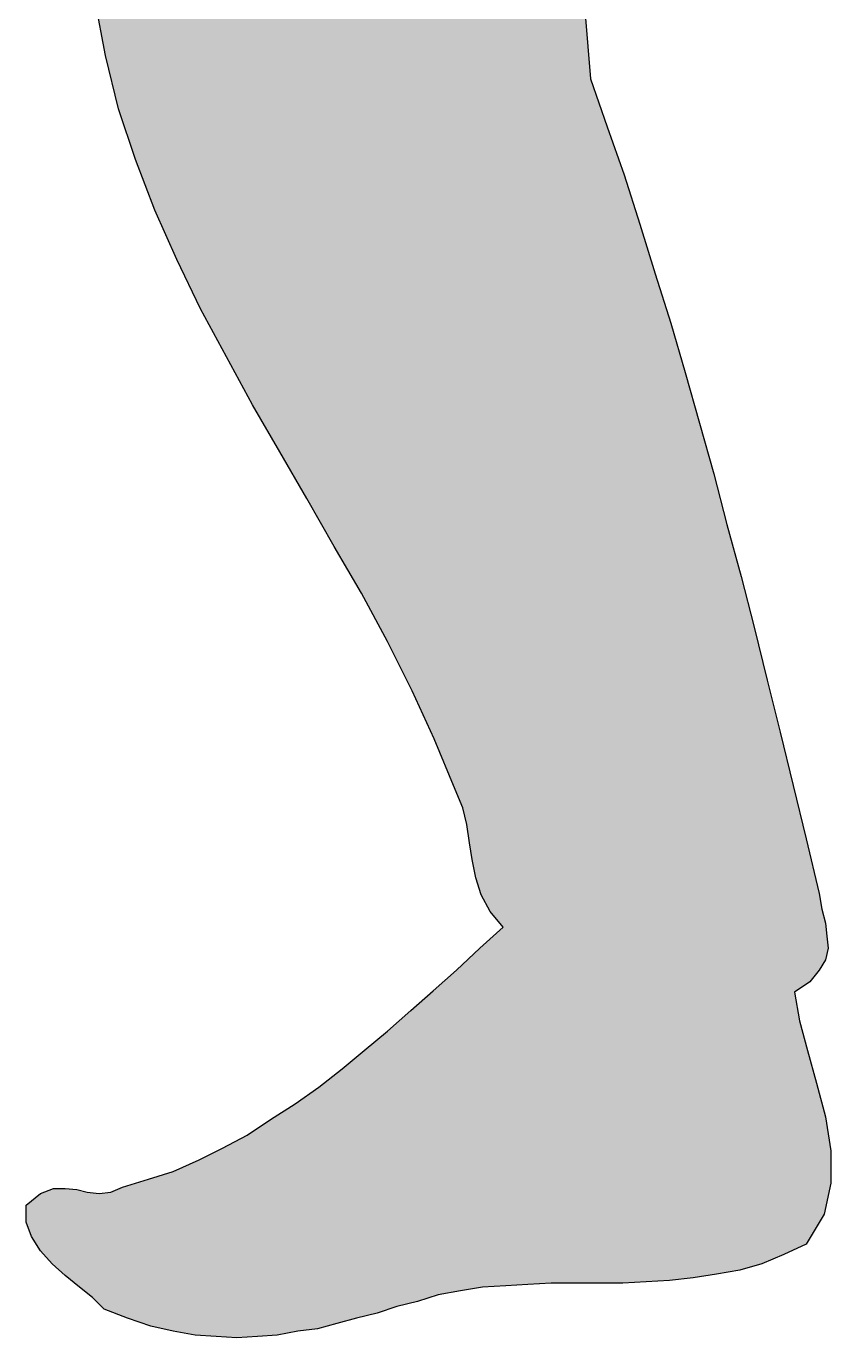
# Model space of a CAD drawing. Extents: x -56 to 20, y -64 to 129.
# Drawn here: x -4.27 to 19.46, y -63.71 to -25 of the extents above; entities that cross this region are included whole.
import ezdxf

# ---------------------------------------------------------------- set-up
doc = ezdxf.new("R2010")
doc.units = 0
doc.layers.get('0').update_dxf_attribs({"linetype": 'CONTINUOUS'})

# ---------------------------------------------------------------- blocks, each defined once
blk = doc.blocks.new('*U0')
for points in [[(-2.124, -24.858), (-2.124, 106.298), (-1.972, -25.655)], [(-1.972, -25.655), (-2.124, 106.298), (-1.972, 106.263)], [(-1.972, -25.655), (-1.972, 106.263), (-1.932, -25.86)], [(-1.932, -25.86), (-1.972, 106.263), (-1.932, 106.254)], [(-1.932, -25.86), (-1.932, 106.254), (-1.78, -26.486)], [(-1.78, -26.486), (-1.932, 106.254), (-1.78, 106.22)], [(-1.78, -26.486), (-1.78, 106.22), (-1.703, -26.801)], [(-1.703, -26.801), (-1.78, 106.22), (-1.703, 106.202)], [(-1.703, -26.801), (-1.703, 106.202), (-1.549, -27.433)], [(-1.549, -27.433), (-1.703, 106.202), (-1.549, 106.151)], [(-1.549, -27.433), (-1.549, 106.151), (-1.434, -27.777)], [(-1.434, -27.777), (-1.549, 106.151), (-1.434, 106.112)], [(-1.434, -27.777), (-1.434, 106.112), (-1.28, -28.239)], [(-1.28, -28.239), (-1.434, 106.112), (-1.28, 106.061)], [(-1.28, -28.239), (-1.28, 106.061), (-1.051, -28.928)], [(-1.051, -28.928), (-1.28, 106.061), (-1.051, 105.984)], [(-1.051, -28.928), (-1.051, 105.984), (-0.782, -29.627)], [(-0.782, -29.627), (-1.051, 105.984), (-0.782, 105.894)], [(-0.782, -29.627), (-0.782, 105.894), (-0.668, -29.925)], [(-0.668, -29.925), (-0.782, 105.894), (-0.668, 105.846)], [(-0.668, -29.925), (-0.668, 105.846), (-0.591, -30.125)], [(-0.591, -30.125), (-0.668, 105.846), (-0.591, 105.814)], [(-0.591, -30.125), (-0.591, 105.814), (-0.476, -30.424)], [(-0.476, -30.424), (-0.591, 105.814), (-0.476, 105.765)], [(-0.476, -30.424), (-0.476, 105.765), (0.061, -31.625)], [(0.061, -31.625), (-0.476, 105.765), (0.061, 105.538)], [(0.061, -31.625), (0.061, 105.538), (0.176, -31.882)], [(0.176, -31.882), (0.061, 105.538), (0.176, 105.49)], [(0.176, -31.882), (0.176, 105.49), (0.215, -31.964)], [(0.215, -31.964), (0.176, 105.49), (0.215, 105.473)], [(0.215, -31.964), (0.215, 105.473), (0.713, -33.014)], [(0.713, -33.014), (0.215, 105.473), (0.713, 104.898)], [(0.713, -33.014), (0.713, 104.898), (0.828, -33.255)], [(0.828, -33.255), (0.713, 104.898), (0.828, 104.817)], [(0.828, -33.255), (0.828, 104.817), (0.867, -33.338)], [(0.867, -33.338), (0.828, 104.817), (0.867, 104.789)], [(0.867, -33.338), (0.867, 104.789), (1.25, -34.047)], [(1.25, -34.047), (0.867, 104.789), (1.25, 104.515)], [(1.25, -34.047), (1.25, 104.515), (1.327, -34.19)], [(1.327, -34.19), (1.25, 104.515), (1.327, 104.476)], [(1.327, -34.19), (1.327, 104.476), (1.519, -34.544)], [(1.519, -34.544), (1.327, 104.476), (1.519, 104.38)], [(1.519, -34.544), (1.519, 104.38), (1.634, -34.756)], [(1.634, -34.756), (1.519, 104.38), (1.634, 104.323)], [(1.634, -34.756), (1.634, 104.323), (1.863, -35.181)], [(1.863, -35.181), (1.634, 104.323), (1.863, 104.207)], [(1.863, -35.181), (1.863, 104.207), (1.94, -35.324)], [(1.94, -35.324), (1.863, 104.207), (1.94, 104.188)], [(1.94, -35.324), (1.94, 104.188), (2.246, -35.891)], [(2.246, -35.891), (1.94, 104.188), (2.246, 104.112)], [(2.246, -35.891), (2.246, 77.864), (2.286, -35.964)], [(2.286, -35.964), (2.246, 77.864), (2.286, 77.818)], [(2.286, -35.964), (2.286, 77.818), (2.4, -36.176)], [(2.4, -36.176), (2.286, 77.818), (2.4, 77.683)], [(2.4, -36.176), (2.4, 77.683), (2.477, -36.308)], [(2.477, -36.308), (2.4, 77.683), (2.477, 77.593)], [(2.477, -36.308), (2.477, 77.593), (2.554, -36.44)], [(2.554, -36.44), (2.477, 77.593), (2.554, 77.502)], [(2.554, -36.44), (2.554, 77.502), (2.784, -36.833)], [(2.784, -36.833), (2.554, 77.502), (2.784, 77.233)], [(2.784, -36.833), (2.784, 77.233), (2.898, -37.029)], [(2.898, -37.029), (2.784, 77.233), (2.898, 77.098)], [(2.898, -37.029), (2.898, 77.098), (2.938, -37.096)], [(2.938, -37.096), (2.898, 77.098), (2.938, 77.056)], [(2.938, -37.096), (2.938, 77.056), (3.129, -37.424)], [(3.129, -37.424), (2.938, 77.056), (3.129, 76.854)], [(3.129, -37.424), (3.129, 76.854), (3.167, -37.489)], [(3.167, -37.489), (3.129, 76.854), (3.167, 76.815)], [(3.167, -37.489), (3.167, 76.815), (3.206, -37.556)], [(3.206, -37.556), (3.167, 76.815), (3.206, 76.773)], [(3.206, -37.556), (3.206, 76.773), (3.55, -38.146)], [(3.55, -38.146), (3.206, 76.773), (3.55, 76.41)], [(3.55, -38.146), (3.55, 76.41), (3.589, -38.214)], [(3.589, -38.214), (3.55, 76.41), (3.589, 76.369)], [(3.589, -38.214), (3.589, 76.369), (3.666, -38.346)], [(3.666, -38.346), (3.589, 76.369), (3.666, 76.288)], [(3.666, -38.346), (3.666, 76.288), (3.742, -38.475)], [(3.742, -38.475), (3.666, 76.288), (3.742, 76.209)], [(3.742, -38.475), (3.742, 76.209), (3.858, -38.675)], [(3.858, -38.675), (3.742, 76.209), (3.858, 76.086)], [(3.858, -38.675), (3.858, 76.086), (4.01, -38.937)], [(4.01, -38.937), (3.858, 76.086), (4.01, 75.926)], [(4.01, -38.937), (4.01, 75.926), (4.05, -39.006)], [(4.05, -39.006), (4.01, 75.926), (4.05, 75.885)], [(4.05, -39.006), (4.05, 75.885), (4.318, -39.479)], [(4.318, -39.479), (4.05, 75.885), (4.318, 75.602)], [(4.318, -39.479), (4.318, 75.602), (4.356, -39.545)], [(4.356, -39.545), (4.318, 75.602), (4.356, 75.565)], [(4.356, -39.545), (4.356, 75.565), (4.585, -39.949)], [(4.585, -39.949), (4.356, 75.565), (4.585, 75.335)], [(4.585, -39.949), (4.585, 75.335), (4.816, -40.355)], [(4.816, -40.355), (4.585, 75.335), (4.816, 75.103)], [(4.816, -40.355), (4.816, 75.103), (4.893, -40.487)], [(4.893, -40.487), (4.816, 75.103), (4.893, 75.026)], [(4.893, -40.487), (4.893, 75.026), (5.046, -40.749)], [(5.046, -40.749), (4.893, 75.026), (5.046, 74.874)], [(5.046, -40.749), (5.046, 74.874), (5.085, -40.816)], [(5.085, -40.816), (5.046, 74.874), (5.085, 74.834)], [(5.085, -40.816), (5.085, 74.834), (5.2, -41.013)], [(5.2, -41.013), (5.085, 74.834), (5.2, 74.73)], [(5.2, -41.013), (5.2, 74.73), (5.314, -41.21)], [(5.314, -41.21), (5.2, 74.73), (5.314, 74.627)], [(5.314, -41.21), (5.314, 74.627), (5.468, -41.474)], [(5.468, -41.474), (5.314, 74.627), (5.468, 74.488)], [(5.468, -41.474), (5.468, 74.488), (5.621, -41.736)], [(5.621, -41.736), (5.468, 74.488), (5.621, 74.35)], [(5.621, -41.736), (5.621, 74.35), (5.698, -41.878)], [(5.698, -41.878), (5.621, 74.35), (5.698, 74.28)], [(5.698, -41.878), (5.698, 74.28), (5.775, -42.02)], [(5.775, -42.02), (5.698, 74.28), (5.775, 74.211)], [(5.775, -42.02), (5.775, 74.211), (5.889, -42.232)], [(5.889, -42.232), (5.775, 74.211), (5.889, 74.107)], [(5.889, -42.232), (5.889, 74.107), (6.081, -42.586)], [(6.081, -42.586), (5.889, 74.107), (6.081, 73.933)], [(6.081, -42.586), (6.081, 73.933), (6.35, -43.082)], [(6.35, -43.082), (6.081, 73.933), (6.35, 73.691)], [(6.35, -43.082), (6.35, 73.691), (6.389, -43.155)], [(6.389, -43.155), (6.35, 73.691), (6.389, 73.655)], [(6.389, -43.155), (6.389, 73.655), (6.657, -43.693)], [(6.657, -43.693), (6.389, 73.655), (6.657, 73.412)], [(6.657, -43.693), (6.657, 73.412), (6.695, -43.768)], [(6.695, -43.768), (6.657, 73.412), (6.695, 73.378)], [(6.695, -43.768), (6.695, 73.378), (6.849, -44.077)], [(6.849, -44.077), (6.695, 73.378), (6.849, 73.239)], [(6.849, -44.077), (6.849, 73.239), (6.887, -44.153)], [(6.887, -44.153), (6.849, 73.239), (6.887, 73.205)], [(6.887, -44.153), (6.887, 73.205), (7.078, -44.537)], [(7.078, -44.537), (6.887, 73.205), (7.078, 73.031)], [(7.078, -44.537), (7.078, 73.031), (7.116, -44.612)], [(7.116, -44.612), (7.078, 73.031), (7.116, 72.997)], [(7.116, -44.612), (7.116, 72.997), (7.27, -44.947)], [(7.27, -44.947), (7.116, 72.997), (7.27, 72.858)], [(7.27, -44.947), (7.27, 72.858), (7.309, -45.033)], [(7.309, -45.033), (7.27, 72.858), (7.309, 72.822)], [(7.309, -45.033), (7.309, 72.822), (7.424, -45.282)], [(7.424, -45.282), (7.309, 72.822), (7.424, 72.719)], [(7.424, -45.282), (7.424, 72.719), (7.501, -45.45)], [(7.501, -45.45), (7.424, 72.719), (7.501, 72.649)], [(7.501, -45.45), (7.501, 72.649), (7.576, -45.614)], [(7.576, -45.614), (7.501, 72.649), (7.576, 72.577)], [(7.576, -45.614), (7.576, 72.577), (7.653, -45.781)], [(7.653, -45.781), (7.576, 72.577), (7.653, 72.504)], [(7.653, -45.781), (7.653, 72.504), (7.73, -45.949)], [(7.73, -45.949), (7.653, 72.504), (7.73, 72.43)], [(7.73, -45.949), (7.73, 72.43), (7.768, -46.031)], [(7.768, -46.031), (7.73, 72.43), (7.768, 72.394)], [(7.768, -46.031), (7.768, 72.394), (7.884, -46.314)], [(7.884, -46.314), (7.768, 72.394), (7.884, 72.284)], [(7.884, -46.314), (7.884, 72.284), (7.96, -46.498)], [(7.96, -46.498), (7.884, 72.284), (7.96, 72.212)], [(7.96, -46.498), (7.96, 72.212), (8.305, -47.339)], [(8.305, -47.339), (7.96, 72.212), (8.305, 71.882)], [(8.305, -47.339), (8.305, 71.882), (8.345, -47.435)], [(8.345, -47.435), (8.305, 71.882), (8.345, 71.849)], [(8.345, -47.435), (8.345, 71.849), (8.382, -47.526)], [(8.382, -47.526), (8.345, 71.849), (8.382, 71.816)], [(8.382, -47.526), (8.382, 71.816), (8.42, -47.615)], [(8.42, -47.615), (8.382, 71.816), (8.42, 71.783)], [(8.42, -47.615), (8.42, 71.783), (8.536, -47.887)], [(8.536, -47.887), (8.42, 71.783), (8.536, 71.683)], [(8.536, -47.887), (8.536, 71.683), (8.612, -48.064)], [(8.612, -48.064), (8.536, 71.683), (8.612, 71.618)], [(8.612, -48.064), (8.612, 71.618), (8.728, -48.562)], [(8.728, -48.562), (8.612, 71.618), (8.728, 71.517)], [(8.728, -48.562), (8.728, 71.517), (8.805, -49.099)], [(8.805, -49.099), (8.728, 71.517), (8.805, 71.451)], [(8.805, -49.099), (8.805, 71.451), (8.88, -49.597)], [(8.88, -49.597), (8.805, 71.451), (8.88, 71.386)], [(8.88, -49.597), (8.88, 71.386), (8.997, -50.134)], [(8.997, -50.134), (8.88, 71.386), (8.997, 71.285)], [(8.997, -50.134), (8.997, 71.285), (9.111, -50.509)], [(9.111, -50.509), (8.997, 71.285), (9.111, 71.186)], [(9.111, -50.509), (9.111, 71.186), (9.149, -50.632)], [(9.149, -50.632), (9.111, 71.186), (9.149, 71.154)], [(9.149, -50.632), (9.149, 71.154), (9.188, -50.705)], [(9.188, -50.705), (9.149, 71.154), (9.188, 71.118)], [(9.188, -50.705), (9.188, 71.118), (9.303, -50.917)], [(9.303, -50.917), (9.188, 71.118), (9.303, 71.014)], [(9.303, -50.917), (9.303, 71.014), (9.418, -51.13)], [(9.418, -51.13), (9.303, 71.014), (9.418, 70.911)], [(9.418, -51.13), (9.418, 70.911), (9.648, -51.407)], [(9.648, -51.407), (9.418, 70.911), (9.648, 70.702)], [(9.648, -51.407), (9.648, 70.702), (9.801, -51.59)], [(9.801, -51.59), (9.648, 70.702), (9.801, 70.564)], [(9.801, -62.179), (9.801, 70.564), (9.878, -62.175)], [(9.878, -62.175), (9.801, 70.564), (9.878, 70.494)], [(9.878, -62.175), (9.878, 70.494), (9.955, -62.171)], [(9.955, -62.171), (9.878, 70.494), (9.955, 70.425)], [(9.955, -62.171), (9.955, 70.425), (10.223, -62.154)], [(10.223, -62.154), (9.955, 70.425), (10.223, 70.169)], [(10.223, -62.154), (10.223, 70.169), (10.453, -62.141)], [(10.453, -62.141), (10.223, 70.169), (10.453, 69.951)], [(10.453, -62.141), (10.453, 69.951), (10.53, -62.136)], [(10.53, -62.136), (10.453, 69.951), (10.53, 69.878)], [(10.53, -62.136), (10.53, 69.878), (10.721, -62.125)], [(10.721, -62.125), (10.53, 69.878), (10.721, 69.696)], [(10.721, -62.125), (10.721, 69.696), (10.759, -62.123)], [(10.759, -62.123), (10.721, 69.696), (10.759, 69.66)], [(10.759, -62.123), (10.759, 69.66), (10.798, -62.121)], [(10.798, -62.121), (10.759, 69.66), (10.798, 69.623)], [(10.798, -62.121), (10.798, 69.623), (11.182, -62.1)], [(11.182, -62.1), (10.798, 69.623), (11.182, 69.259)], [(11.182, -62.1), (11.182, 69.259), (11.219, -62.098)], [(11.219, -62.098), (11.182, 69.259), (11.219, 69.223)], [(11.219, -62.098), (11.219, 69.223), (11.373, -62.098)], [(11.373, -62.098), (11.219, 69.223), (11.373, 69.077)], [(11.373, -62.098), (11.373, 69.077), (11.488, -62.098)], [(11.488, -62.098), (11.373, 69.077), (11.488, 68.968)], [(11.488, -62.098), (11.488, 68.968), (11.527, -62.098)], [(11.527, -62.098), (11.488, 68.968), (11.527, 68.929)], [(11.527, -62.098), (11.527, 68.929), (11.565, -62.098)], [(11.565, -62.098), (11.527, 68.929), (11.565, 68.891)], [(11.565, -62.098), (11.565, 68.891), (11.642, -62.098)], [(11.642, -62.098), (11.565, 68.891), (11.642, 68.814)], [(11.642, -62.098), (11.642, 68.814), (11.719, -62.098)], [(11.719, -62.098), (11.642, 68.814), (11.719, 68.737)], [(11.719, -62.098), (11.719, -10.982), (11.757, -62.098)], [(11.757, -62.098), (11.719, -10.982), (11.757, -11.442)], [(11.757, -62.098), (11.757, -11.442), (11.794, -62.098)], [(11.794, -62.098), (11.757, -11.442), (11.794, -11.903)], [(11.794, -62.098), (11.794, -11.903), (11.834, -62.098)], [(11.834, -62.098), (11.794, -11.903), (11.834, -12.2)], [(11.834, -62.098), (11.834, -12.2), (11.911, -62.098)], [(11.911, -62.098), (11.834, -12.2), (11.911, -12.784)], [(11.911, -62.098), (11.911, -12.784), (11.948, -62.098)], [(11.948, -62.098), (11.911, -12.784), (11.948, -13.074)], [(11.948, -62.098), (11.948, -13.074), (11.988, -62.098)], [(11.988, -62.098), (11.948, -13.074), (11.988, -13.376)], [(11.988, -62.098), (11.988, -13.376), (12.025, -62.098)], [(12.025, -62.098), (11.988, -13.376), (12.025, -13.667)], [(12.025, -62.098), (12.025, -13.667), (12.063, -62.098)], [(12.063, -62.098), (12.025, -13.667), (12.063, -14.08)], [(12.063, -62.098), (12.063, -20.838), (12.102, -62.098)], [(12.102, -62.098), (12.063, -20.838), (12.102, -22.284)], [(12.102, -62.098), (12.102, -22.284), (12.14, -62.098)], [(12.14, -62.098), (12.102, -22.284), (12.14, -23.675)], [(12.14, -62.098), (12.14, -23.675), (12.179, -62.098)], [(12.179, -62.098), (12.14, -23.675), (12.179, -24.164)], [(12.179, -62.098), (12.179, -24.164), (12.217, -62.098)], [(12.217, -62.098), (12.179, -24.164), (12.217, -24.634)], [(12.217, -62.098), (12.217, -24.634), (12.255, -62.098)], [(12.255, -62.098), (12.217, -24.634), (12.255, -25.104)], [(12.255, -62.098), (12.255, -25.104), (12.294, -62.098)], [(12.294, -62.098), (12.255, -25.104), (12.294, -25.593)], [(12.294, -62.098), (12.294, -25.593), (12.371, -62.098)], [(12.371, -62.098), (12.294, -25.593), (12.371, -26.551)], [(12.371, -62.098), (12.371, -26.551), (12.409, -62.098)], [(12.409, -62.098), (12.371, -26.551), (12.409, -26.659)], [(12.409, -62.098), (12.409, -26.659), (12.6, -62.098)], [(12.6, -62.098), (12.409, -26.659), (12.6, -27.205)], [(12.6, -62.098), (12.6, -27.205), (12.64, -62.098)], [(12.64, -62.098), (12.6, -27.205), (12.64, -27.317)], [(12.64, -62.098), (12.64, -27.317), (12.715, -62.098)], [(12.715, -62.098), (12.64, -27.317), (12.715, -27.532)], [(12.715, -62.098), (12.715, -27.532), (12.754, -62.098)], [(12.754, -62.098), (12.715, -27.532), (12.754, -27.643)], [(12.754, -62.098), (12.754, -27.643), (12.869, -62.098)], [(12.869, -62.098), (12.754, -27.643), (12.869, -27.97)], [(12.869, -62.098), (12.869, -27.97), (12.907, -62.098)], [(12.907, -62.098), (12.869, -27.97), (12.907, -28.077)], [(12.907, -62.098), (12.907, -28.077), (12.984, -62.098)], [(12.984, -62.098), (12.907, -28.077), (12.984, -28.297)], [(12.984, -62.098), (12.984, -28.297), (13.252, -62.098)], [(13.252, -62.098), (12.984, -28.297), (13.252, -29.062)], [(13.252, -62.098), (13.252, -29.062), (13.329, -62.098)], [(13.329, -62.098), (13.252, -29.062), (13.329, -29.281)], [(13.329, -62.098), (13.329, -29.281), (13.367, -62.096)], [(13.367, -62.096), (13.329, -29.281), (13.367, -29.389)], [(13.367, -62.096), (13.367, -29.389), (13.406, -62.094)], [(13.406, -62.094), (13.367, -29.389), (13.406, -29.513)], [(13.406, -62.094), (13.406, -29.513), (13.521, -62.087)], [(13.521, -62.087), (13.406, -29.513), (13.521, -29.876)], [(13.521, -62.087), (13.521, -29.876), (13.559, -62.085)], [(13.559, -62.085), (13.521, -29.876), (13.559, -29.996)], [(13.559, -62.085), (13.559, -29.996), (13.789, -62.072)], [(13.789, -62.072), (13.559, -29.996), (13.789, -30.727)], [(13.789, -62.072), (13.789, -30.727), (13.827, -62.07)], [(13.827, -62.07), (13.789, -30.727), (13.827, -30.846)], [(13.827, -62.07), (13.827, -30.846), (13.866, -62.068)], [(13.866, -62.068), (13.827, -30.846), (13.866, -30.97)], [(13.866, -62.068), (13.866, -30.97), (13.981, -62.061)], [(13.981, -62.061), (13.866, -30.97), (13.981, -31.333)], [(13.981, -62.061), (13.981, -31.333), (14.019, -62.059)], [(14.019, -62.059), (13.981, -31.333), (14.019, -31.453)], [(14.019, -62.059), (14.019, -31.453), (14.134, -62.053)], [(14.134, -62.053), (14.019, -31.453), (14.134, -31.816)], [(14.134, -62.053), (14.134, -31.816), (14.25, -62.046)], [(14.25, -62.046), (14.134, -31.816), (14.25, -32.183)], [(14.25, -62.046), (14.25, -32.183), (14.287, -62.044)], [(14.287, -62.044), (14.25, -32.183), (14.287, -32.303)], [(14.287, -62.044), (14.287, -32.303), (14.364, -62.04)], [(14.364, -62.04), (14.287, -32.303), (14.364, -32.546)], [(14.364, -62.04), (14.364, -32.546), (14.402, -62.038)], [(14.402, -62.038), (14.364, -32.546), (14.402, -32.666)], [(14.402, -62.038), (14.402, -32.666), (14.441, -62.036)], [(14.441, -62.036), (14.402, -32.666), (14.441, -32.79)], [(14.441, -62.036), (14.441, -32.79), (14.556, -62.03)], [(14.556, -62.03), (14.441, -32.79), (14.556, -33.153)], [(14.556, -62.03), (14.556, -33.153), (14.594, -62.028)], [(14.594, -62.028), (14.556, -33.153), (14.594, -33.273)], [(14.594, -62.028), (14.594, -33.273), (14.71, -62.021)], [(14.71, -62.021), (14.594, -33.273), (14.71, -33.641)], [(14.71, -62.021), (14.71, -33.641), (14.748, -62.017)], [(14.748, -62.017), (14.71, -33.641), (14.748, -33.76)], [(14.748, -62.017), (14.748, -33.76), (14.785, -62.013)], [(14.785, -62.013), (14.748, -33.76), (14.785, -33.89)], [(14.785, -62.013), (14.785, -33.89), (14.902, -62)], [(14.902, -62), (14.785, -33.89), (14.902, -34.291)], [(14.902, -62), (14.902, -34.291), (15.016, -61.987)], [(15.016, -61.987), (14.902, -34.291), (15.016, -34.686)], [(15.016, -61.987), (15.016, -34.686), (15.093, -61.978)], [(15.093, -61.978), (15.016, -34.686), (15.093, -34.951)], [(15.093, -61.978), (15.093, -34.951), (15.131, -61.974)], [(15.131, -61.974), (15.093, -34.951), (15.131, -35.081)], [(15.131, -61.974), (15.131, -35.081), (15.17, -61.97)], [(15.17, -61.97), (15.131, -35.081), (15.17, -35.217)], [(15.17, -61.97), (15.17, -35.217), (15.208, -61.966)], [(15.208, -61.966), (15.17, -35.217), (15.208, -35.351)], [(15.208, -61.966), (15.208, -35.351), (15.246, -61.961)], [(15.246, -61.961), (15.208, -35.351), (15.246, -35.485)], [(15.246, -61.961), (15.246, -35.485), (15.285, -61.957)], [(15.285, -61.957), (15.246, -35.485), (15.285, -35.624)], [(15.285, -61.957), (15.285, -35.624), (15.362, -61.948)], [(15.362, -61.948), (15.285, -35.624), (15.362, -35.897)], [(15.362, -61.948), (15.362, -35.897), (15.4, -61.944)], [(15.4, -61.944), (15.362, -35.897), (15.4, -36.031)], [(15.4, -61.944), (15.4, -36.031), (15.437, -61.938)], [(15.437, -61.938), (15.4, -36.031), (15.437, -36.165)], [(15.437, -61.938), (15.437, -36.165), (15.477, -61.931)], [(15.477, -61.931), (15.437, -36.165), (15.477, -36.305)], [(15.477, -61.931), (15.477, -36.305), (15.591, -61.912)], [(15.591, -61.912), (15.477, -36.305), (15.591, -36.712)], [(15.591, -61.912), (15.591, -36.712), (15.706, -61.893)], [(15.706, -61.893), (15.591, -36.712), (15.706, -37.118)], [(15.706, -61.893), (15.706, -37.118), (15.745, -61.887)], [(15.745, -61.887), (15.706, -37.118), (15.745, -37.257)], [(15.745, -61.887), (15.745, -37.257), (15.783, -61.881)], [(15.783, -61.881), (15.745, -37.257), (15.783, -37.391)], [(15.783, -61.881), (15.783, -37.391), (15.86, -61.868)], [(15.86, -61.868), (15.783, -37.391), (15.86, -37.663)], [(15.86, -61.868), (15.86, -37.663), (16.014, -61.842)], [(16.014, -61.842), (15.86, -37.663), (16.014, -38.208)], [(16.014, -61.842), (16.014, -38.208), (16.089, -61.83)], [(16.089, -61.83), (16.014, -38.208), (16.089, -38.502)], [(16.089, -61.83), (16.089, -38.502), (16.32, -61.791)], [(16.32, -61.791), (16.089, -38.502), (16.32, -39.403)], [(16.32, -61.791), (16.32, -39.403), (16.397, -61.779)], [(16.397, -61.779), (16.32, -39.403), (16.397, -39.703)], [(16.397, -61.779), (16.397, -39.703), (16.435, -61.772)], [(16.435, -61.772), (16.397, -39.703), (16.435, -39.841)], [(16.435, -61.772), (16.435, -39.841), (16.589, -61.747)], [(16.589, -61.747), (16.435, -39.841), (16.589, -40.402)], [(16.589, -61.747), (16.589, -40.402), (16.741, -61.721)], [(16.741, -61.721), (16.589, -40.402), (16.741, -40.957)], [(16.741, -61.721), (16.741, -40.957), (16.78, -61.715)], [(16.78, -61.715), (16.741, -40.957), (16.78, -41.1)], [(16.78, -61.715), (16.78, -41.1), (16.818, -61.704)], [(16.818, -61.704), (16.78, -41.1), (16.818, -41.238)], [(16.818, -61.704), (16.818, -41.238), (16.857, -61.692)], [(16.857, -61.692), (16.818, -41.238), (16.857, -41.391)], [(16.857, -61.692), (16.857, -41.391), (16.933, -61.67)], [(16.933, -61.67), (16.857, -41.391), (16.933, -41.685)], [(16.933, -61.67), (16.933, -41.685), (17.164, -61.602)], [(17.164, -61.602), (16.933, -41.685), (17.164, -42.586)], [(17.164, -61.602), (17.164, -42.586), (17.202, -61.591)], [(17.202, -61.591), (17.164, -42.586), (17.202, -42.733)], [(17.202, -61.591), (17.202, -42.733), (17.241, -61.58)], [(17.241, -61.58), (17.202, -42.733), (17.241, -42.894)], [(17.241, -61.58), (17.241, -42.894), (17.318, -61.557)], [(17.318, -61.557), (17.241, -42.894), (17.318, -43.21)], [(17.318, -61.557), (17.318, -43.21), (17.393, -61.535)], [(17.393, -61.535), (17.318, -43.21), (17.393, -43.519)], [(17.393, -61.535), (17.393, -43.519), (17.432, -61.523)], [(17.432, -61.523), (17.393, -43.519), (17.432, -43.68)], [(17.432, -61.523), (17.432, -43.68), (17.585, -61.46)], [(17.585, -61.46), (17.432, -43.68), (17.585, -44.304)], [(17.585, -61.46), (17.585, -44.304), (17.662, -61.429)], [(17.662, -61.429), (17.585, -44.304), (17.662, -44.613)], [(17.662, -61.429), (17.662, -44.613), (17.739, -61.397)], [(17.739, -61.397), (17.662, -44.613), (17.739, -44.921)], [(17.739, -61.397), (17.739, -44.921), (17.776, -61.381)], [(17.776, -61.381), (17.739, -44.921), (17.776, -45.072)], [(17.776, -61.381), (17.776, -45.072), (17.816, -61.365)], [(17.816, -61.365), (17.776, -45.072), (17.816, -45.229)], [(17.816, -61.365), (17.816, -45.229), (17.853, -61.35)], [(17.853, -61.35), (17.816, -45.229), (17.853, -45.38)], [(17.853, -61.35), (17.853, -45.38), (17.893, -61.334)], [(17.893, -61.334), (17.853, -45.38), (17.893, -45.537)], [(17.893, -61.334), (17.893, -45.537), (17.93, -61.318)], [(17.93, -61.318), (17.893, -45.537), (17.93, -45.688)], [(17.93, -61.318), (17.93, -45.688), (17.968, -61.302)], [(17.968, -61.302), (17.93, -45.688), (17.968, -45.839)], [(17.968, -61.302), (17.968, -45.839), (18.007, -61.286)], [(18.007, -61.286), (17.968, -45.839), (18.007, -46)], [(18.007, -61.286), (18.007, -46), (18.084, -61.255)], [(18.084, -61.255), (18.007, -46), (18.084, -46.314)], [(18.084, -61.255), (18.084, -46.314), (18.122, -61.237)], [(18.122, -61.237), (18.084, -46.314), (18.122, -46.468)], [(18.122, -61.237), (18.122, -46.468), (18.353, -61.128)], [(18.353, -61.128), (18.122, -46.468), (18.353, -47.412)], [(18.353, -61.128), (18.353, -47.412), (18.391, -61.11)], [(18.391, -61.11), (18.353, -47.412), (18.391, -47.566)], [(18.391, -53.508), (18.391, -47.566), (18.505, -53.432)], [(18.505, -53.432), (18.391, -47.566), (18.505, -48.037)], [(18.505, -53.432), (18.505, -48.037), (18.545, -53.406)], [(18.545, -53.406), (18.505, -48.037), (18.545, -48.198)], [(18.545, -53.406), (18.545, -48.198), (18.736, -53.278)], [(18.736, -53.278), (18.545, -48.198), (18.736, -48.984)], [(18.736, -53.278), (18.736, -48.984), (18.774, -53.253)], [(18.774, -53.253), (18.736, -48.984), (18.774, -49.143)], [(18.774, -53.253), (18.774, -49.143), (18.851, -53.202)], [(18.851, -53.202), (18.774, -49.143), (18.851, -49.466)], [(18.851, -53.202), (18.851, -49.466), (18.928, -53.103)], [(18.928, -53.103), (18.851, -49.466), (18.928, -49.789)], [(18.928, -53.103), (18.928, -49.789), (18.966, -53.055)], [(18.966, -53.055), (18.928, -49.789), (18.966, -49.948)], [(18.966, -53.055), (18.966, -49.948), (19.043, -52.956)], [(19.043, -52.956), (18.966, -49.948), (19.043, -50.271)], [(19.043, -52.956), (19.043, -50.271), (19.12, -52.856)], [(19.12, -52.856), (19.043, -50.271), (19.12, -50.594)], [(19.12, -52.856), (19.12, -50.594), (19.197, -52.733)], [(19.197, -52.733), (19.12, -50.594), (19.197, -51.055)], [(19.197, -52.733), (19.197, -51.055), (19.272, -52.613)], [(19.272, -52.613), (19.197, -51.055), (19.272, -51.332)], [(19.272, -52.613), (19.272, -51.332), (19.311, -52.55)], [(19.311, -52.55), (19.272, -51.332), (19.311, -51.476)], [(19.311, -52.55), (19.311, -51.476), (19.349, -52.381)], [(19.349, -52.381), (19.311, -51.476), (19.349, -51.859)], [(9.648, -62.188), (9.418, -51.932), (9.648, -51.726)], [(9.801, -62.179), (9.648, -51.726), (9.801, -51.59)], [(9.648, -62.188), (9.648, -51.726), (9.801, -62.179)], [(19.349, -52.381), (19.349, -51.859), (19.388, -52.205)], [(9.111, -62.226), (8.997, -52.313), (9.111, -52.205)], [(9.149, -62.22), (9.111, -52.205), (9.149, -52.171)], [(9.111, -62.226), (9.111, -52.205), (9.149, -62.22)], [(9.188, -62.213), (9.149, -52.171), (9.188, -52.136)], [(9.149, -62.22), (9.149, -52.171), (9.188, -62.213)], [(9.303, -62.207), (9.188, -52.136), (9.303, -52.034)], [(9.188, -62.213), (9.188, -52.136), (9.303, -62.207)], [(9.418, -62.2), (9.303, -52.034), (9.418, -51.932)], [(9.303, -62.207), (9.303, -52.034), (9.418, -62.2)], [(9.418, -62.2), (9.418, -51.932), (9.648, -62.188)], [(8.728, -62.294), (8.612, -52.676), (8.728, -52.566)], [(8.805, -62.28), (8.728, -52.566), (8.805, -52.494)], [(8.728, -62.294), (8.728, -52.566), (8.805, -62.28)], [(8.88, -62.267), (8.805, -52.494), (8.88, -52.422)], [(8.805, -62.28), (8.805, -52.494), (8.88, -62.267)], [(8.997, -62.247), (8.88, -52.422), (8.997, -52.313)], [(8.88, -62.267), (8.88, -52.422), (8.997, -62.247)], [(8.997, -62.247), (8.997, -52.313), (9.111, -62.226)], [(8.305, -62.368), (7.96, -53.265), (8.305, -52.958)], [(8.345, -62.361), (8.305, -52.958), (8.345, -52.924)], [(8.305, -62.368), (8.305, -52.958), (8.345, -62.361)], [(8.382, -62.355), (8.345, -52.924), (8.382, -52.89)], [(8.345, -62.361), (8.345, -52.924), (8.382, -62.355)], [(8.42, -62.348), (8.382, -52.89), (8.42, -52.856)], [(8.382, -62.355), (8.382, -52.89), (8.42, -62.348)], [(8.536, -62.328), (8.42, -52.856), (8.536, -52.747)], [(8.42, -62.348), (8.42, -52.856), (8.536, -62.328)], [(8.612, -62.314), (8.536, -52.747), (8.612, -52.676)], [(8.536, -62.328), (8.536, -52.747), (8.612, -62.314)], [(8.612, -62.314), (8.612, -52.676), (8.728, -62.294)], [(7.884, -62.442), (7.768, -53.436), (7.884, -53.332)], [(7.96, -62.429), (7.884, -53.332), (7.96, -53.265)], [(7.884, -62.442), (7.884, -53.332), (7.96, -62.429)], [(7.96, -62.429), (7.96, -53.265), (8.305, -62.368)], [(7.424, -62.586), (7.309, -53.841), (7.424, -53.74)], [(7.501, -62.562), (7.424, -53.74), (7.501, -53.672)], [(7.424, -62.586), (7.424, -53.74), (7.501, -62.562)], [(7.576, -62.538), (7.501, -53.672), (7.576, -53.605)], [(7.501, -62.562), (7.501, -53.672), (7.576, -62.538)], [(7.653, -62.514), (7.576, -53.605), (7.653, -53.537)], [(7.576, -62.538), (7.576, -53.605), (7.653, -62.514)], [(7.73, -62.49), (7.653, -53.537), (7.73, -53.469)], [(7.653, -62.514), (7.653, -53.537), (7.73, -62.49)], [(7.768, -62.479), (7.73, -53.469), (7.768, -53.436)], [(7.73, -62.49), (7.73, -53.469), (7.768, -62.479)], [(7.768, -62.479), (7.768, -53.436), (7.884, -62.442)], [(18.391, -61.11), (18.391, -53.508), (18.505, -61.056)], [(18.505, -61.056), (18.391, -53.508), (18.505, -54.137)], [(7.078, -62.682), (6.887, -54.216), (7.078, -54.046)], [(7.116, -62.673), (7.078, -54.046), (7.116, -54.012)], [(7.078, -62.682), (7.078, -54.046), (7.116, -62.673)], [(7.27, -62.634), (7.116, -54.012), (7.27, -53.876)], [(7.116, -62.673), (7.116, -54.012), (7.27, -62.634)], [(7.309, -62.622), (7.27, -53.876), (7.309, -53.841)], [(7.27, -62.634), (7.27, -53.876), (7.309, -62.622)], [(7.309, -62.622), (7.309, -53.841), (7.424, -62.586)], [(18.505, -61.056), (18.505, -54.137), (18.545, -61.037)], [(18.545, -61.037), (18.505, -54.137), (18.545, -54.352)], [(6.657, -62.788), (6.389, -54.658), (6.657, -54.42)], [(6.695, -62.778), (6.657, -54.42), (6.695, -54.386)], [(6.657, -62.788), (6.657, -54.42), (6.695, -62.778)], [(6.849, -62.74), (6.695, -54.386), (6.849, -54.249)], [(6.695, -62.778), (6.695, -54.386), (6.849, -62.74)], [(6.887, -62.73), (6.849, -54.249), (6.887, -54.216)], [(6.849, -62.74), (6.849, -54.249), (6.887, -62.73)], [(6.887, -62.73), (6.887, -54.216), (7.078, -62.682)], [(18.545, -61.037), (18.545, -54.352), (18.736, -60.947)], [(18.736, -60.947), (18.545, -54.352), (18.736, -55.088)], [(6.081, -62.98), (5.889, -55.074), (6.081, -54.914)], [(6.35, -62.89), (6.081, -54.914), (6.35, -54.691)], [(6.081, -62.98), (6.081, -54.914), (6.35, -62.89)], [(6.389, -62.877), (6.35, -54.691), (6.389, -54.658)], [(6.35, -62.89), (6.35, -54.691), (6.389, -62.877)], [(6.389, -62.877), (6.389, -54.658), (6.657, -62.788)], [(5.621, -63.095), (5.468, -55.422), (5.621, -55.297)], [(5.698, -63.076), (5.621, -55.297), (5.698, -55.233)], [(5.621, -63.095), (5.621, -55.297), (5.698, -63.076)], [(5.775, -63.056), (5.698, -55.233), (5.775, -55.169)], [(5.698, -63.076), (5.698, -55.233), (5.775, -63.056)], [(5.889, -63.028), (5.775, -55.169), (5.889, -55.074)], [(5.775, -63.056), (5.775, -55.169), (5.889, -63.028)], [(5.889, -63.028), (5.889, -55.074), (6.081, -62.98)], [(18.736, -60.947), (18.736, -55.088), (18.774, -60.885)], [(18.774, -60.885), (18.736, -55.088), (18.774, -55.233)], [(18.774, -60.885), (18.774, -55.233), (18.851, -60.758)], [(18.851, -60.758), (18.774, -55.233), (18.851, -55.508)], [(5.085, -63.235), (5.046, -55.771), (5.085, -55.738)], [(5.2, -63.205), (5.085, -55.738), (5.2, -55.644)], [(5.085, -63.235), (5.085, -55.738), (5.2, -63.205)], [(5.314, -63.174), (5.2, -55.644), (5.314, -55.549)], [(5.2, -63.205), (5.2, -55.644), (5.314, -63.174)], [(5.468, -63.133), (5.314, -55.549), (5.468, -55.422)], [(5.314, -63.174), (5.314, -55.549), (5.468, -63.133)], [(5.468, -63.133), (5.468, -55.422), (5.621, -63.095)], [(18.851, -60.758), (18.851, -55.508), (18.928, -60.631)], [(18.928, -60.631), (18.851, -55.508), (18.928, -55.783)], [(4.816, -63.306), (4.585, -56.129), (4.816, -55.949)], [(4.893, -63.286), (4.816, -55.949), (4.893, -55.889)], [(4.816, -63.306), (4.816, -55.949), (4.893, -63.286)], [(5.046, -63.245), (4.893, -55.889), (5.046, -55.771)], [(4.893, -63.286), (4.893, -55.889), (5.046, -63.245)], [(5.046, -63.245), (5.046, -55.771), (5.085, -63.235)], [(18.928, -60.631), (18.928, -55.783), (18.966, -60.569)], [(18.966, -60.569), (18.928, -55.783), (18.966, -55.918)], [(18.966, -60.569), (18.966, -55.918), (19.043, -60.443)], [(19.043, -60.443), (18.966, -55.918), (19.043, -56.193)], [(4.318, -63.44), (4.05, -56.529), (4.318, -56.335)], [(4.356, -63.43), (4.318, -56.335), (4.356, -56.308)], [(4.318, -63.44), (4.318, -56.335), (4.356, -63.43)], [(4.585, -63.368), (4.356, -56.308), (4.585, -56.129)], [(4.356, -63.43), (4.356, -56.308), (4.585, -63.368)], [(4.585, -63.368), (4.585, -56.129), (4.816, -63.306)], [(19.043, -60.443), (19.043, -56.193), (19.12, -60.316)], [(19.12, -60.316), (19.043, -56.193), (19.12, -56.478)], [(19.12, -60.316), (19.12, -56.478), (19.197, -60.19)], [(19.197, -60.19), (19.12, -56.478), (19.197, -56.764)], [(3.55, -63.553), (3.206, -57.096), (3.55, -56.879)], [(3.589, -63.545), (3.55, -56.879), (3.589, -56.854)], [(3.55, -63.553), (3.55, -56.879), (3.589, -63.545)], [(3.666, -63.531), (3.589, -56.854), (3.666, -56.806)], [(3.589, -63.545), (3.589, -56.854), (3.666, -63.531)], [(3.742, -63.517), (3.666, -56.806), (3.742, -56.751)], [(3.666, -63.531), (3.666, -56.806), (3.742, -63.517)], [(3.858, -63.501), (3.742, -56.751), (3.858, -56.667)], [(3.742, -63.517), (3.742, -56.751), (3.858, -63.501)], [(4.01, -63.481), (3.858, -56.667), (4.01, -56.557)], [(3.858, -63.501), (3.858, -56.667), (4.01, -63.481)], [(4.05, -63.476), (4.01, -56.557), (4.05, -56.529)], [(4.01, -63.481), (4.01, -56.557), (4.05, -63.476)], [(4.05, -63.476), (4.05, -56.529), (4.318, -63.44)], [(19.197, -60.19), (19.197, -56.764), (19.272, -60.065)], [(19.272, -60.065), (19.197, -56.764), (19.272, -57.044)], [(2.938, -63.645), (2.898, -57.292), (2.938, -57.266)], [(3.129, -63.631), (2.938, -57.266), (3.129, -57.145)], [(2.938, -63.645), (2.938, -57.266), (3.129, -63.631)], [(3.167, -63.624), (3.129, -57.145), (3.167, -57.121)], [(3.129, -63.631), (3.129, -57.145), (3.167, -63.624)], [(3.206, -63.617), (3.167, -57.121), (3.206, -57.096)], [(3.167, -63.624), (3.167, -57.121), (3.206, -63.617)], [(3.206, -63.617), (3.206, -57.096), (3.55, -63.553)], [(19.272, -60.065), (19.272, -57.044), (19.311, -59.877)], [(19.311, -59.877), (19.272, -57.044), (19.311, -57.189)], [(19.311, -59.877), (19.311, -57.189), (19.349, -59.696)], [(19.349, -59.696), (19.311, -57.189), (19.349, -57.436)], [(2.4, -63.68), (2.286, -57.7), (2.4, -57.624)], [(2.477, -63.675), (2.4, -57.624), (2.477, -57.573)], [(2.4, -63.68), (2.4, -57.624), (2.477, -63.675)], [(2.554, -63.671), (2.477, -57.573), (2.554, -57.521)], [(2.477, -63.675), (2.477, -57.573), (2.554, -63.671)], [(2.784, -63.655), (2.554, -57.521), (2.784, -57.369)], [(2.554, -63.671), (2.554, -57.521), (2.784, -63.655)], [(2.898, -63.647), (2.784, -57.369), (2.898, -57.292)], [(2.784, -63.655), (2.784, -57.369), (2.898, -63.647)], [(2.898, -63.647), (2.898, -57.292), (2.938, -63.645)], [(19.349, -59.696), (19.349, -57.436), (19.388, -59.507)], [(19.388, -59.507), (19.349, -57.436), (19.388, -57.693)], [(1.634, -63.69), (1.519, -58.11), (1.634, -58.049)], [(1.863, -63.704), (1.634, -58.049), (1.863, -57.928)], [(1.634, -63.69), (1.634, -58.049), (1.863, -63.704)], [(1.94, -63.708), (1.863, -57.928), (1.94, -57.888)], [(1.863, -63.704), (1.863, -57.928), (1.94, -63.708)], [(2.246, -63.69), (1.94, -57.888), (2.246, -57.726)], [(1.94, -63.708), (1.94, -57.888), (2.246, -63.69)], [(2.286, -63.687), (2.246, -57.726), (2.286, -57.7)], [(2.246, -63.69), (2.246, -57.726), (2.286, -63.687)], [(2.286, -63.687), (2.286, -57.7), (2.4, -63.68)], [(19.388, -59.507), (19.388, -57.693), (19.464, -59.145)], [(19.464, -59.145), (19.388, -57.693), (19.464, -58.187)], [(0.867, -63.641), (0.828, -58.455), (0.867, -58.436)], [(1.25, -63.666), (0.867, -58.436), (1.25, -58.244)], [(0.867, -63.641), (0.867, -58.436), (1.25, -63.666)], [(1.327, -63.671), (1.25, -58.244), (1.327, -58.205)], [(1.25, -63.666), (1.25, -58.244), (1.327, -63.671)], [(1.519, -63.682), (1.327, -58.205), (1.519, -58.11)], [(1.327, -63.671), (1.327, -58.205), (1.519, -63.682)], [(1.519, -63.682), (1.519, -58.11), (1.634, -63.69)], [(0.061, -63.517), (-0.476, -58.97), (0.061, -58.799)], [(0.176, -63.537), (0.061, -58.799), (0.176, -58.748)], [(0.061, -63.517), (0.061, -58.799), (0.176, -63.537)], [(0.215, -63.544), (0.176, -58.748), (0.215, -58.73)], [(0.176, -63.537), (0.176, -58.748), (0.215, -63.544)], [(0.713, -63.631), (0.215, -58.73), (0.713, -58.507)], [(0.215, -63.544), (0.215, -58.73), (0.713, -63.631)], [(0.828, -63.639), (0.713, -58.507), (0.828, -58.455)], [(0.713, -63.631), (0.713, -58.507), (0.828, -63.639)], [(0.828, -63.639), (0.828, -58.455), (0.867, -63.641)], [(-1.28, -63.133), (-1.434, -59.26), (-1.28, -59.214)], [(-1.051, -63.21), (-1.28, -59.214), (-1.051, -59.145)], [(-1.28, -63.133), (-1.28, -59.214), (-1.051, -63.21)], [(-0.782, -63.299), (-1.051, -59.145), (-0.782, -59.065)], [(-1.051, -63.21), (-1.051, -59.145), (-0.782, -63.299)], [(-0.668, -63.337), (-0.782, -59.065), (-0.668, -59.03)], [(-0.782, -63.299), (-0.782, -59.065), (-0.668, -63.337)], [(-0.591, -63.363), (-0.668, -59.03), (-0.591, -59.006)], [(-0.668, -63.337), (-0.668, -59.03), (-0.591, -63.363)], [(-0.476, -63.39), (-0.591, -59.006), (-0.476, -58.97)], [(-0.591, -63.363), (-0.591, -59.006), (-0.476, -63.39)], [(-0.476, -63.39), (-0.476, -58.97), (0.061, -63.517)], [(-4.042, -60.838), (-4.119, -59.672), (-4.042, -59.609)], [(-4.003, -60.9), (-4.042, -59.609), (-4.003, -59.576)], [(-4.042, -60.838), (-4.042, -59.609), (-4.003, -60.9)], [(-3.927, -61.018), (-4.003, -59.576), (-3.927, -59.514)], [(-4.003, -60.9), (-4.003, -59.576), (-3.927, -61.018)], [(-3.85, -61.138), (-3.927, -59.514), (-3.85, -59.451)], [(-3.927, -61.018), (-3.927, -59.514), (-3.85, -61.138)], [(-3.696, -61.31), (-3.85, -59.451), (-3.696, -59.39)], [(-3.85, -61.138), (-3.85, -59.451), (-3.696, -61.31)], [(-3.505, -61.523), (-3.696, -59.39), (-3.505, -59.314)], [(-3.696, -61.31), (-3.696, -59.39), (-3.505, -61.523)], [(-3.467, -61.557), (-3.505, -59.314), (-3.467, -59.299)], [(-3.505, -61.523), (-3.505, -59.314), (-3.467, -61.557)], [(-3.467, -61.557), (-3.467, -59.299), (-3.313, -61.695)], [(-3.313, -61.695), (-3.467, -59.299), (-3.313, -59.299)], [(-3.313, -61.695), (-3.313, -59.299), (-3.159, -61.833)], [(-3.159, -61.833), (-3.313, -59.299), (-3.159, -59.299)], [(-3.159, -61.833), (-3.159, -59.299), (-3.122, -61.867)], [(-3.122, -61.867), (-3.159, -59.299), (-3.122, -59.299)], [(-3.122, -61.867), (-3.122, -59.299), (-2.776, -62.15)], [(-2.776, -62.15), (-3.122, -59.299), (-2.776, -59.337)], [(-2.776, -62.15), (-2.776, -59.337), (-2.699, -62.213)], [(-2.699, -62.213), (-2.776, -59.337), (-2.699, -59.356)], [(-2.699, -62.213), (-2.699, -59.356), (-2.547, -62.335)], [(-2.547, -62.335), (-2.699, -59.356), (-2.547, -59.394)], [(-2.547, -62.335), (-2.547, -59.394), (-2.47, -62.396)], [(-2.47, -62.396), (-2.547, -59.394), (-2.47, -59.414)], [(-2.47, -62.396), (-2.47, -59.414), (-2.316, -62.519)], [(-2.316, -62.519), (-2.47, -59.414), (-2.316, -59.43)], [(-2.316, -62.519), (-2.316, -59.43), (-2.24, -62.595)], [(-2.24, -62.595), (-2.316, -59.43), (-2.24, -59.439)], [(-2.24, -62.595), (-2.24, -59.439), (-2.124, -62.712)], [(-2.124, -62.712), (-2.24, -59.439), (-2.124, -59.451)], [(-1.972, -62.865), (-2.124, -59.451), (-1.972, -59.435)], [(-2.124, -62.712), (-2.124, -59.451), (-1.972, -62.865)], [(-1.932, -62.88), (-1.972, -59.435), (-1.932, -59.43)], [(-1.972, -62.865), (-1.972, -59.435), (-1.932, -62.88)], [(-1.78, -62.939), (-1.932, -59.43), (-1.78, -59.414)], [(-1.932, -62.88), (-1.932, -59.43), (-1.78, -62.939)], [(-1.703, -62.969), (-1.78, -59.414), (-1.703, -59.379)], [(-1.78, -62.939), (-1.78, -59.414), (-1.703, -62.969)], [(-1.549, -63.029), (-1.703, -59.379), (-1.549, -59.311)], [(-1.703, -62.969), (-1.703, -59.379), (-1.549, -63.029)], [(-1.434, -63.074), (-1.549, -59.311), (-1.434, -59.26)], [(-1.549, -63.029), (-1.549, -59.311), (-1.434, -63.074)], [(-1.434, -63.074), (-1.434, -59.26), (-1.28, -63.133)], [(-4.157, -60.613), (-4.271, -59.797), (-4.157, -59.703)], [(-4.271, -60.295), (-4.271, -59.797), (-4.157, -60.613)], [(-4.119, -60.717), (-4.157, -59.703), (-4.119, -59.672)], [(-4.157, -60.613), (-4.157, -59.703), (-4.119, -60.717)], [(-4.119, -60.717), (-4.119, -59.672), (-4.042, -60.838)]]:
    blk.add_solid(points)

msp = doc.modelspace()

# ---------------------------------------------------------------- linework, layer by layer
at = {"linetype": 'CONTINUOUS'}
msp.add_lwpolyline([(12.14, -23.675), (12.371, -26.551), (12.869, -27.97), (13.367, -29.389), (13.827, -30.846), (14.287, -32.303), (14.748, -33.76), (15.17, -35.217), (15.591, -36.712), (16.014, -38.208), (16.397, -39.703), (16.818, -41.238), (17.202, -42.733), (17.585, -44.304), (17.968, -45.839), (18.353, -47.412), (18.736, -48.984), (19.12, -50.594), (19.197, -51.055), (19.311, -51.476), (19.349, -51.859), (19.388, -52.205), (19.311, -52.55), (19.12, -52.856), (18.851, -53.202), (18.391, -53.508), (18.545, -54.352), (18.774, -55.233), (19.043, -56.193), (19.311, -57.189), (19.464, -58.187), (19.464, -59.145), (19.272, -60.065), (18.736, -60.947), (18.084, -61.255), (17.432, -61.523), (16.78, -61.715), (16.089, -61.83), (15.4, -61.944), (14.71, -62.021), (14.019, -62.059), (13.329, -62.098), (12.64, -62.098), (11.911, -62.098), (11.219, -62.098), (10.53, -62.136), (9.878, -62.175), (9.188, -62.213), (8.536, -62.328), (7.884, -62.442), (7.27, -62.634), (6.657, -62.788), (6.081, -62.98), (5.468, -63.133), (4.893, -63.286), (4.318, -63.44), (3.742, -63.517), (3.129, -63.631), (2.554, -63.671), (1.94, -63.708), (1.327, -63.671), (0.713, -63.631), (0.061, -63.517), (-0.591, -63.363), (-1.28, -63.133), (-1.972, -62.865), (-2.316, -62.519), (-2.699, -62.213), (-3.122, -61.867), (-3.505, -61.523), (-3.85, -61.138), (-4.119, -60.717), (-4.271, -60.295), (-4.271, -59.797), (-3.85, -59.451), (-3.467, -59.299), (-3.122, -59.299), (-2.776, -59.337), (-2.47, -59.414), (-2.124, -59.451), (-1.78, -59.414), (-1.434, -59.26), (-0.668, -59.03), (0.061, -58.799), (0.828, -58.455), (1.519, -58.11), (2.246, -57.726), (2.938, -57.266), (3.666, -56.806), (4.356, -56.308), (5.046, -55.771), (5.698, -55.233), (6.389, -54.658), (7.078, -54.046), (7.73, -53.469), (8.42, -52.856), (9.111, -52.205), (9.801, -51.59), (9.418, -51.13), (9.149, -50.632), (8.997, -50.134), (8.88, -49.597), (8.805, -49.099), (8.728, -48.562), (8.612, -48.064), (8.382, -47.526), (7.768, -46.031), (7.116, -44.612), (6.389, -43.155), (5.621, -41.736), (4.816, -40.355), (4.01, -38.937), (3.206, -37.556), (2.4, -36.176), (1.634, -34.756), (0.867, -33.338), (0.176, -31.882), (-0.476, -30.424), (-1.051, -28.928), (-1.549, -27.433), (-1.932, -25.86), (-2.24, -24.25)], dxfattribs=at)

# ---------------------------------------------------------------- block references
msp.add_blockref('*U0', (0, 0))

doc.saveas('drawing.dxf')
